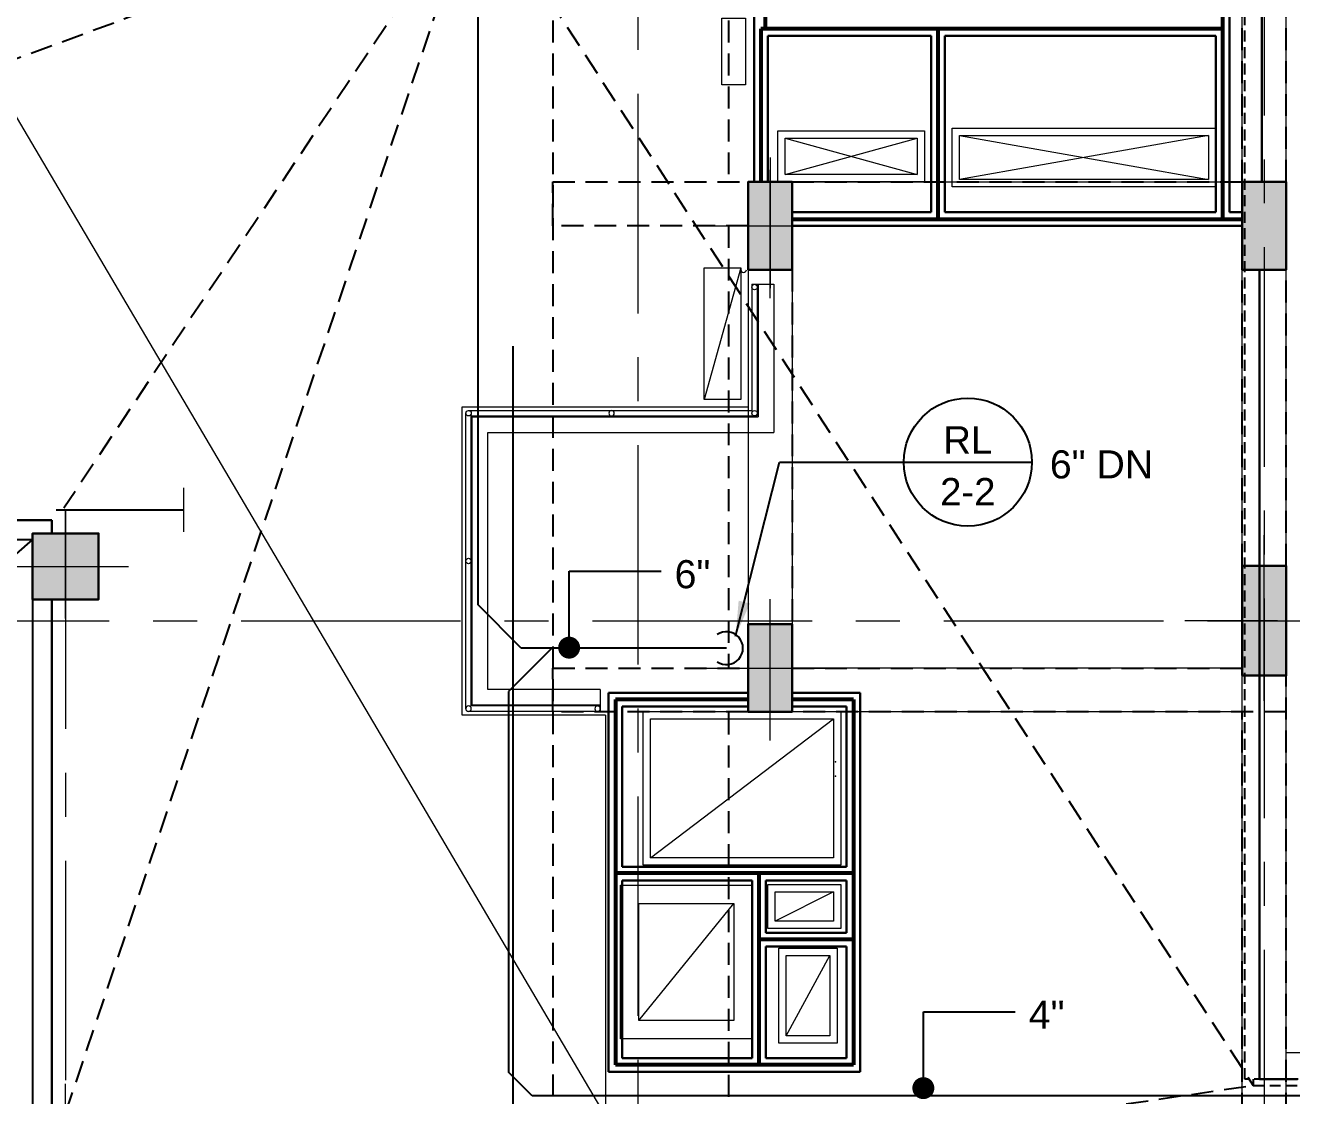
# Model space of a CAD drawing. Header units: inches. Extents: x -26575 to -19632, y -3216 to 2257.
# Drawn here: x -23559.5 to -23213.5, y 537.4 to 829.9 of the extents above; entities that cross this region are included whole.
import ezdxf
from ezdxf.enums import TextEntityAlignment as Align

# ---------------------------------------------------------------- set-up
doc = ezdxf.new("R2010")
doc.units = ezdxf.units.IN
doc.header["$LTSCALE"] = 48
doc.header["$MEASUREMENT"] = 0
doc.linetypes.add('A114$0$CENTER', pattern=[2, 1.25, -0.25, 0.25, -0.25])
doc.linetypes.add('NB_15th_PH Roof_plan$0$HIDDEN2', pattern=[0.1875, 0.125, -0.0625])
for name, color, linetype in [('A114$0$A-ANNO-PATT-13-14', 8, 'Continuous'), ('A114$0$A-COLS-COLS13-14', 8, 'Continuous'), ('A114$0$A-FLOR-HRAL', 8, 'Continuous'), ('A114$0$A-FLOR-LEVL', 8, 'Continuous'), ('A114$0$A-FLOR-OPN-TO-BELOW', 8, 'Continuous'), ('A114$0$A-FLOR-SLAB', 8, 'Continuous'), ('A114$0$A-GRID-COLS', 8, 'Continuous'), ('A114$0$A-GRID-GRD13-14', 8, 'Continuous'), ('A114$0$A-GRID-GRDP0-15', 8, 'Continuous'), ('A114$0$A-HVAC-RDFF', 8, 'Continuous'), ('A114$0$A-WALL-FIRE', 8, 'Continuous'), ('A114$0$A-WALL-FULL-EXTR', 8, 'Continuous'), ('A114$0$A-WALL-FULL-INTR', 8, 'Continuous'), ('A114$0$M-HVAC', 8, 'Continuous'), ('A114$0$S-BEAM', 8, 'Continuous'), ('A114$0$S-BEAM-BELOW', 8, 'Continuous'), ('NB_15th_PH Roof_plan$0$STCBEAMS', 1, 'NB_15th_PH Roof_plan$0$HIDDEN2'), ('NB_15th_PH Roof_plan$0$STCCOLS2', 1, 'NB_15th_PH Roof_plan$0$HIDDEN2'), ('NB_15th_PH Roof_plan$0$STFIN1', 1, 'NB_15th_PH Roof_plan$0$HIDDEN2'), ('NB_15th_PH Roof_plan$0$STFLOPNGS', 1, 'NB_15th_PH Roof_plan$0$HIDDEN2'), ('NB_15th_PH Roof_plan$0$STPTREINF', 1, 'NB_15th_PH Roof_plan$0$HIDDEN2'), ('NB_15th_PH Roof_plan$0$STRFDRAIN', 1, 'NB_15th_PH Roof_plan$0$HIDDEN2'), ('P-Anno-Text', 6, 'Continuous'), ('P-Anno-Text @ 96', 6, 'Continuous'), ('P-ANNOBJ', 6, 'Continuous'), ('P-Pipe-Ftng', 122, 'Continuous'), ('P-Strm-Pipe', 13, 'Continuous'), ('P-Text', 6, 'Continuous'), ('XREF', 7, 'Continuous')]:
    doc.layers.add(name, color=color, linetype=linetype)
doc.styles.add('M08', font='arial.ttf', dxfattribs={"height": 7.68})
doc.styles.add('MAMEP ANNO', font='arial.ttf', dxfattribs={"height": 0.078125})
doc.styles.add('NB_15th_PH Roof_plan$0$ROMANS', font='romans.shx', dxfattribs={"width": 0.8})
doc.styles.get("Standard").update_dxf_attribs({"font": 'simplex.shx'})
doc.dimstyles.new('NB_15th_PH Roof_plan$0$tce_96', dxfattribs={"dimscale": 96, "dimtxt": 0.09375, "dimasz": 0.075, "dimexe": 0.075, "dimexo": 0.0625, "dimgap": 0.03125, "dimtad": 1, "dimdec": 3, "dimzin": 3, "dimdsep": 46, "dimlunit": 4, "dimtxsty": 'NB_15th_PH Roof_plan$0$ROMANS', "dimblk": 'NB_15th_PH Roof_plan$0$_ArchTick', "dimcen": 0, "dimdle": 0.075, "dimclrd": 3, "dimclre": 3, "dimclrt": 10, "dimadec": 0, "dimazin": 1, "dimtfac": 1, "dimtdec": 3, "dimtmove": 0, "dimatfit": 3, "dimldrblk": 'NB_15th_PH Roof_plan$0$_ArchTick', "dimfxl": 1, "dimtolj": 1, "dimtzin": 3, "dimlwd": -1, "dimlwe": -1, "dimarcsym": 0})
doc.dimstyles.new('STANDARD$7', dxfattribs={"dimtxt": 0.18, "dimasz": 0.125, "dimexe": 0.18, "dimexo": 0.06, "dimgap": 0.09, "dimtad": 0, "dimtih": 1, "dimtoh": 1, "dimdec": 4, "dimzin": 0, "dimdsep": 46, "dimtxsty": 'Standard', "dimcen": 0.09, "dimadec": 0, "dimazin": 0, "dimtfac": 1, "dimtdec": 4, "dimtofl": 0, "dimtmove": 0, "dimatfit": 3, "dimfxl": 1, "dimtolj": 1, "dimtzin": 0, "dimarcsym": 0})

# ---------------------------------------------------------------- blocks, each defined once
blk = doc.blocks.new('A114')
at = {"layer": 'A114$0$A-ANNO-PATT-13-14', "lineweight": 30}
for points in [[(-23362.03, 787.09), (-23350.03, 787.09), (-23362.03, 763.09), (-23350.03, 763.09)], [(-23227.01, 787.09), (-23215.01, 787.09), (-23227.01, 763.09), (-23215.01, 763.09)], [(-23362.01, 666.22, 0), (-23350.01, 666.22, 0), (-23362.01, 642.22, 0), (-23350.01, 642.22, 0)]]:
    blk.add_solid(points, dxfattribs=at)
at = {"layer": 'A114$0$A-ANNO-PATT-13-14', "lineweight": 0, "extrusion": (-2.28763e-22, -1.11411e-09, -1)}
blk.add_solid([(23539.5, 673, 0), (23539.5, 691, 0), (23557.5, 673, 0), (23557.5, 691, 0)], dxfattribs=at)
at = {"layer": 'A114$0$A-ANNO-PATT-13-14', "lineweight": 30, "extrusion": (0, 0, -1)}
blk.add_solid([(23227.01, 682.15), (23215.01, 682.15), (23227.01, 652.15), (23215.01, 652.15)], dxfattribs=at)
at = {"layer": 'A114$0$A-COLS-COLS13-14', "lineweight": 13}
for p, q in [((-23356.03, 793.72), (-23356.03, 758.05)), ((-23367.48, 775.09), (-23344.52, 775.09))]:
    blk.add_line(p, q, dxfattribs=at)
at = {"layer": 'A114$0$A-COLS-COLS13-14', "lineweight": 0}
for p, q in [((-23356.03, 755.34), (-23356.03, 790.34)), ((-23374.38, 775.09), (-23339.38, 775.09)), ((-23548.5, 667.76, 0), (-23548.5, 697.58, 0)), ((-23221.01, 645.27), (-23221.01, 690.52)), ((-23562.45, 682, 0), (-23531.3, 682, 0)), ((-23356.01, 634.47, 0), (-23356.01, 673.06, 0)), ((-23233.68, 667.15), (-23206.15, 667.15)), ((-23374.36, 654.22, 0), (-23339.36, 654.22, 0)), ((-23548.5, 515.47, 0), (-23548.5, 540.62, 0))]:
    blk.add_line(p, q, dxfattribs=at)
at = {"layer": 'A114$0$A-COLS-COLS13-14', "lineweight": 30}
for points in [[(-23350.03, 763.09), (-23362.03, 763.09), (-23362.03, 787.09), (-23350.03, 787.09)], [(-23227.01, 763.09, 0), (-23227.01, 787.09, 0), (-23215.01, 787.09, 0), (-23215.01, 763.09, 0)], [(-23557.5, 673, 0), (-23557.5, 691, 0), (-23539.5, 691, 0), (-23539.5, 673, 0)], [(-23215.01, 682.15), (-23227.01, 682.15), (-23227.01, 652.15), (-23215.01, 652.15)], [(-23362.01, 642.22), (-23362.01, 666.22), (-23350.01, 666.22), (-23350.01, 642.22)]]:
    blk.add_3dface(points, dxfattribs=at)
at = {"layer": 'A114$0$A-FLOR-HRAL', "lineweight": 0}
for p, q in [((-23361.01, 759.09), (-23355.01, 759.09)), ((-23361.01, 759.09), (-23361.01, 758.34)), ((-23359.51, 759.09), (-23359.51, 758.34)), ((-23359.26, 759.09), (-23359.26, 722.87)), ((-23355.01, 759.09), (-23355.01, 718.62)), ((-23360.27, 723.12), (-23359.51, 723.12)), ((-23359.51, 723.87), (-23359.51, 723.12)), ((-23437.41, 722.87), (-23359.26, 722.87)), ((-23437.41, 644.12), (-23437.41, 722.87)), ((-23433.16, 648.37), (-23433.16, 718.62)), ((-23433.16, 718.62), (-23355.01, 718.62)), ((-23402.41, 648.37), (-23433.16, 648.37)), ((-23402.41, 648.37), (-23402.41, 642.37)), ((-23402.41, 644.12), (-23437.41, 644.12)), ((-23403.16, 643.87), (-23402.41, 643.87)), ((-23402.41, 642.37), (-23403.16, 642.37))]:
    blk.add_line(p, q, dxfattribs=at)
at = {"layer": 'A114$0$A-FLOR-HRAL', "lineweight": 13}
for p, q in [((-23361.01, 758.34), (-23361.01, 724.62)), ((-23359.51, 758.34), (-23359.51, 723.87)), ((-23439.16, 643.12), (-23439.16, 723.87)), ((-23438.41, 724.62), (-23361.01, 724.62)), ((-23437.66, 643.87), (-23437.66, 723.12)), ((-23437.66, 723.12), (-23360.27, 723.12)), ((-23403.16, 643.87), (-23437.66, 643.87)), ((-23403.16, 642.37), (-23438.41, 642.37))]:
    blk.add_line(p, q, dxfattribs=at)
at = {"layer": 'A114$0$A-FLOR-HRAL', "lineweight": 0, "extrusion": (0, 0, -1)}
blk.add_circle((23399.34, 723.87), 0.75, dxfattribs=at)
at = {"layer": 'A114$0$A-FLOR-HRAL', "lineweight": 0}
blk.add_circle((-23438.41, 683.49), 0.75, dxfattribs=at)
for centre, start, end in [((-23363.26, 763.09), 180, 0), ((-23438.41, 643.12), 270.1026, 180), ((-23403.16, 643.12), 90.1022, 270)]:
    blk.add_arc(centre, 0.75, start, end, dxfattribs=at)
at = {"layer": 'A114$0$A-FLOR-HRAL', "lineweight": 13, "extrusion": (0, 0, -1)}
for centre, start, end in [((23360.26, 758.34), 0, 180), ((23438.41, 723.87), 0, 90), ((23360.26, 723.87), 180, 270.112)]:
    blk.add_arc(centre, 0.75, start, end, dxfattribs=at)
at = {"layer": 'A114$0$A-FLOR-HRAL', "lineweight": 0, "extrusion": (0, 0, -1)}
for centre, start, end in [((23360.26, 758.34), 180, 0), ((23438.41, 723.87), 90, 0), ((23360.26, 723.87), 270.112, 180)]:
    blk.add_arc(centre, 0.75, start, end, dxfattribs=at)
at = {"layer": 'A114$0$A-FLOR-HRAL', "lineweight": 13}
for centre, start, end in [((-23403.16, 643.12), 270, 90.1022), ((-23438.41, 643.12), 180, 270.1026)]:
    blk.add_arc(centre, 0.75, start, end, dxfattribs=at)
at = {"layer": 'A114$0$A-FLOR-LEVL', "lineweight": 0}
for p in [(-23338.11, 628.56), (-23338.11, 624.68)]:
    blk.add_point(p, dxfattribs=at)
at = {"layer": 'A114$0$A-FLOR-OPN-TO-BELOW', "lineweight": 0}
blk.add_line((-23719.45, 1071.77), (-23402.37, 534.05), dxfattribs=at)
at = {"layer": 'A114$0$A-FLOR-SLAB', "lineweight": 13}
for p, q in [((-23362.01, 763.09), (-23362.01, 725.62)), ((-23440.16, 725.62), (-23362.01, 725.62)), ((-23401.03, 641.37), (-23440.16, 641.37)), ((-23401.03, 641.37), (-23401.03, 534.05))]:
    blk.add_line(p, q, dxfattribs=at)
at = {"layer": 'A114$0$A-FLOR-SLAB', "lineweight": 0}
for points in [[(-23353.87, 801.07), (-23313.87, 801.07), (-23313.87, 787.07), (-23353.87, 787.07)], [(-23306.28, 801.77), (-23234.28, 801.77), (-23234.28, 785.77), (-23306.28, 785.77)], [(-23336.66, 600.39), (-23390.66, 600.39), (-23390.66, 642.39), (-23336.66, 642.39)], [(-23396.91, 594.89), (-23360.91, 594.89), (-23360.91, 552.89), (-23396.91, 552.89)], [(-23356.66, 595.05), (-23336.66, 595.05), (-23336.66, 583.05), (-23356.66, 583.05)], [(-23353.66, 577.68), (-23337.66, 577.68), (-23337.66, 551.68), (-23353.66, 551.68)]]:
    blk.add_3dface(points, dxfattribs=at)
at = {"layer": 'A114$0$A-GRID-COLS', "lineweight": 0}
blk.add_line((-23217.41, 667.16), (-23242.71, 667.16), dxfattribs=at)
at = {"layer": 'A114$0$A-GRID-GRD13-14', "linetype": 'A114$0$CENTER', "lineweight": 0}
blk.add_line((-23548.5, 697.58, 0), (-23548.5, 217, 0), dxfattribs=at)
at = {"layer": 'A114$0$A-GRID-GRDP0-15', "linetype": 'A114$0$CENTER', "lineweight": 0}
for p, q in [((-23392.03, 367.16), (-23392.03, 2113.24)), ((-23221.02, 2113.24), (-23221.02, -676.91)), ((-23884.56, 667.16), (-20368.73, 667.16))]:
    blk.add_line(p, q, dxfattribs=at)
at = {"layer": 'A114$0$A-HVAC-RDFF', "lineweight": 0}
for p, q in [((-23304.28, 799.77), (-23236.28, 787.77)), ((-23236.28, 799.77), (-23304.28, 787.77)), ((-23351.87, 789.07), (-23315.87, 799.07)), ((-23351.87, 799.07), (-23315.87, 789.07)), ((-23364.01, 763.62), (-23374.01, 727.62)), ((-23388.66, 602.39), (-23338.66, 640.39)), ((-23338.66, 593.05), (-23354.66, 585.05)), ((-23391.91, 557.89), (-23365.91, 589.89)), ((-23351.66, 553.68), (-23339.66, 575.68))]:
    blk.add_line(p, q, dxfattribs=at)
at = {"layer": 'A114$0$A-HVAC-RDFF', "lineweight": 13}
for points in [[(-23304.28, 799.77), (-23236.28, 799.77), (-23236.28, 787.77), (-23304.28, 787.77)], [(-23351.87, 799.07), (-23315.87, 799.07), (-23315.87, 789.07), (-23351.87, 789.07)], [(-23374.01, 763.62), (-23364.01, 763.62), (-23364.01, 727.62), (-23374.01, 727.62)], [(-23338.66, 602.39), (-23388.66, 602.39), (-23388.66, 640.39), (-23338.66, 640.39)], [(-23354.66, 593.05), (-23338.66, 593.05), (-23338.66, 585.05), (-23354.66, 585.05)], [(-23391.91, 589.89), (-23365.91, 589.89), (-23365.91, 557.89), (-23391.91, 557.89)], [(-23351.66, 575.68), (-23339.66, 575.68), (-23339.66, 553.68), (-23351.66, 553.68)]]:
    blk.add_3dface(points, dxfattribs=at)
at = {"layer": 'A114$0$A-WALL-FIRE', "lineweight": 53}
for p, q in [((-23357.34, 1032.85), (-23357.34, 828.94)), ((-23232.4, 1009.15), (-23232.4, 776.92)), ((-23232.4, 828.94), (-23358.52, 828.94)), ((-23358.52, 828.94), (-23358.52, 787.09)), ((-23310.15, 828.95), (-23310.15, 776.92)), ((-23350.03, 776.92), (-23227.01, 776.92)), ((-23398.28, 645.62), (-23398.28, 545.78)), ((-23362.01, 645.62), (-23398.28, 645.62)), ((-23333.26, 645.62), (-23350.01, 645.62)), ((-23333.26, 645.62), (-23333.26, 545.78)), ((-23333.26, 598.13), (-23398.28, 598.13)), ((-23359.06, 598.13), (-23359.06, 545.78)), ((-23333.26, 580), (-23359.06, 580)), ((-23333.26, 545.78), (-23398.28, 545.78))]:
    blk.add_line(p, q, dxfattribs=at)
at = {"layer": 'A114$0$A-WALL-FULL-EXTR', "lineweight": 30}
for p, q in [((-23552.25, 694.63), (-23882.99, 694.63)), ((-23552.25, 691), (-23552.25, 694.63)), ((-23552.25, 534.05), (-23552.25, 673))]:
    blk.add_line(p, q, dxfattribs=at)
at = {"layer": 'A114$0$A-WALL-FULL-INTR', "lineweight": 30}
for p, q in [((-23360.4, 1091.24), (-23360.4, 787.09)), ((-23230.52, 1009.15), (-23230.52, 778.8)), ((-23221.65, 787.09), (-23221.65, 1009.17)), ((-23356.65, 827.04), (-23312.02, 827.04)), ((-23356.65, 827.04), (-23356.65, 787.09)), ((-23312.02, 827.04), (-23312.02, 778.8)), ((-23308.27, 827.04), (-23308.27, 778.8)), ((-23234.27, 827.04), (-23308.27, 827.04)), ((-23234.27, 827.04), (-23234.27, 778.8)), ((-23312.02, 778.8), (-23350.03, 778.8)), ((-23234.27, 778.8), (-23308.27, 778.8)), ((-23242.52, 778.8), (-23241.27, 778.8)), ((-23230.52, 778.8), (-23227.01, 778.8)), ((-23227.01, 775.04), (-23350.02, 775.05)), ((-23222.27, 541.92), (-23222.27, 763.09)), ((-23400.16, 647.49), (-23400.16, 543.91)), ((-23362.01, 647.49), (-23400.16, 647.49)), ((-23331.39, 647.49), (-23350.01, 647.49)), ((-23331.4, 543.91), (-23331.39, 647.49)), ((-23396.41, 643.74), (-23396.41, 599.91)), ((-23362.01, 643.74), (-23396.41, 643.74)), ((-23335.14, 643.74), (-23350.01, 643.74)), ((-23335.14, 643.74), (-23335.14, 599.91)), ((-23396.41, 599.91), (-23335.14, 599.91)), ((-23396.41, 596.16), (-23361.91, 596.16)), ((-23396.41, 596.16), (-23396.41, 596.16)), ((-23396.41, 596.16), (-23360.91, 596.16)), ((-23396.41, 596.16), (-23396.41, 547.66)), ((-23360.91, 596.16), (-23360.91, 547.66)), ((-23357.16, 596.16), (-23335.14, 596.16)), ((-23357.16, 596.16), (-23357.16, 581.91)), ((-23335.14, 596.16), (-23335.13, 581.91)), ((-23357.16, 581.91), (-23335.14, 581.91)), ((-23357.16, 578.16), (-23335.14, 578.16)), ((-23357.16, 578.16), (-23357.16, 547.66)), ((-23335.13, 578.16), (-23335.13, 547.66)), ((-23360.91, 547.66), (-23396.41, 547.66)), ((-23335.13, 547.66), (-23357.16, 547.66)), ((-23400.16, 543.91), (-23331.4, 543.91)), ((-23222.27, 541.92), (-23211.9, 541.92))]:
    blk.add_line(p, q, dxfattribs=at)
at = {"layer": 'A114$0$M-HVAC', "lineweight": 13}
blk.add_line((-23440.16, 641.37), (-23440.16, 725.62), dxfattribs=at)
at = {"layer": 'A114$0$M-HVAC', "lineweight": 0}
blk.add_3dface([(-23369.19, 831.84), (-23362.74, 831.84), (-23362.74, 813.58), (-23369.19, 813.58)], dxfattribs=at)
at = {"layer": 'A114$0$S-BEAM', "lineweight": 0}
for p, q in [((-23227.01, 542.73), (-23227.01, 1009.16)), ((-23215.02, 541.92), (-23215.02, 1009.16)), ((-23215.02, 549.17), (-22872.02, 549.17)), ((-23227.01, 522.05), (-23227.01, 542.73)), ((-23215.02, 379.16), (-23215.02, 541.92))]:
    blk.add_line(p, q, dxfattribs=at)
at = {"layer": 'A114$0$S-BEAM-BELOW', "lineweight": 0}
for p, q in [((-23350.03, 787.09, 352.97), (-23227.01, 787.09, 352.97)), ((-23350.03, 775.09, 352.97), (-23227.01, 775.09, 352.97)), ((-23362.01, 763.09, 352.97), (-23362.01, 666.22, 352.97)), ((-23350.01, 763.09, 352.97), (-23350.01, 666.22, 352.97)), ((-23227.01, 654.22, 352.97), (-23350.01, 654.22, 352.97)), ((-23227.01, 642.22, 352.97), (-23350.01, 642.22, 352.97))]:
    blk.add_line(p, q, dxfattribs=at)
blk = doc.blocks.new('Symbol-RiserTag-Anno')
at = {"color": 0, "linetype": 'ByBlock'}
blk.add_line((-0.1824, 0), (0.1824, 0), dxfattribs=at)
blk.add_circle((0, 0), 0.1824, dxfattribs=at)
at = {"color": 0, "linetype": 'ByBlock', "style": 'MAMEP ANNO'}
for tag, p in [('SYSTEM', (0, 0.0631)), ('NUMBER', (0, -0.0837))]:
    blk.add_attdef(tag, text='', height=0.0781, dxfattribs=at).set_placement(p, align=Align.MIDDLE)
blk = doc.blocks.new('NB_15th_PH Roof_plan$0$_ArchTick')
at = {"linetype": 'ByBlock', "const_width": 0.15}
blk.add_lwpolyline([(-0.5, -0.5), (0.5, 0.5)], dxfattribs=at)
blk = doc.blocks.new('NB_15th_PH Roof_plan')
at = {"layer": 'NB_15th_PH Roof_plan$0$STCBEAMS', "linetype": 'NB_15th_PH Roof_plan$0$HIDDEN2'}
for p, q in [((-23415.41, 939.16), (-23415.41, 519.55)), ((-23367.41, 939.16), (-23367.41, 787.09)), ((-23227.01, 787.09), (-23227.01, 888.16)), ((-23215.01, 787.09), (-23215.01, 888.16)), ((-23367.41, 775.09), (-23367.41, 654.09)), ((-23362.01, 763.09), (-23350.01, 763.09)), ((-23350.01, 763.09), (-23350.01, 666.22)), ((-23227.01, 682.15), (-23227.01, 763.09)), ((-23215.01, 682.15), (-23215.01, 763.09)), ((-23350.01, 666.22), (-23362.01, 666.22)), ((-23215.01, 379.16), (-23215.01, 652.15)), ((-23367.41, 642.09), (-23367.41, 519.55)), ((-23227.01, 379.16), (-23227.01, 642.09))]:
    blk.add_line(p, q, dxfattribs=at)
at = {"layer": 'NB_15th_PH Roof_plan$0$STCBEAMS', "linetype": 'Continuous'}
blk.add_lwpolyline([(-21414.54, 1096.49), (-23728.15, 1096.49), (-23909.03, 689.38), (-23557.5, 689.38), (-23557.5, 208.02), (-23016.34, 207.99), (-23016.34, 268.11), (-22345.34, 268.07), (-22345.34, 207.95), (-22218.31, 207.94), (-22218.33, 439.25), (-21414.54, 439.13)], close=True, dxfattribs=at)
at = {"layer": 'NB_15th_PH Roof_plan$0$STCBEAMS', "linetype": 'NB_15th_PH Roof_plan$0$HIDDEN2'}
for points in [[(-23362.03, 775.09), (-23415.41, 775.09), (-23415.41, 787.09), (-23362.03, 787.09)], [(-23350.03, 787.09), (-23227.01, 787.09)], [(-23227.01, 775.09), (-23350.03, 775.09)], [(-23362.01, 642.22), (-23415.41, 642.22), (-23415.41, 654.22), (-23362.01, 654.22)], [(-23350.01, 654.22), (-23227.01, 654.22)], [(-23215.01, 642.22), (-23350.01, 642.22)]]:
    blk.add_lwpolyline(points, dxfattribs=at)
at = {"layer": 'NB_15th_PH Roof_plan$0$STCCOLS2'}
for points in [[(-23362.03, 763.09), (-23350.03, 763.09), (-23350.03, 787.09), (-23362.03, 787.09)], [(-23557.5, 673), (-23539.5, 673), (-23539.5, 691), (-23557.5, 691)], [(-23215.01, 652.15), (-23227.01, 652.15), (-23227.01, 682.15), (-23215.01, 682.15)], [(-23362.01, 666.22), (-23350.01, 666.22), (-23350.01, 642.22), (-23362.01, 642.22)]]:
    blk.add_lwpolyline(points, close=True, dxfattribs=at)
at = {"layer": 'NB_15th_PH Roof_plan$0$STCCOLS2', "elevation": 0}
blk.add_lwpolyline([(-23227.01, 787.09), (-23215.01, 787.09), (-23215.01, 763.09), (-23227.01, 763.09)], close=True, dxfattribs=at)
at = {"layer": 'NB_15th_PH Roof_plan$0$STFIN1', "ltscale": 0.5}
for p, q in [((-23226.27, 541.92), (-23226.27, 1016.42)), ((-22860.77, 541.92), (-23226.27, 541.92)), ((-23224.03, 541.92), (-23224.03, 540.17)), ((-23224.03, 540.17), (-22863.03, 540.17))]:
    blk.add_line(p, q, dxfattribs=at)
at = {"layer": 'NB_15th_PH Roof_plan$0$STFLOPNGS'}
blk.add_line((-23557.5, 689.38), (-24094.25, 225.94), dxfattribs=at)
at = {"layer": 'NB_15th_PH Roof_plan$0$STPTREINF', "lineweight": 13, "ltscale": 39.370079}
blk.add_line((-23516.25, 703.49), (-23516.25, 691.49), dxfattribs=at)
at = {"layer": 'NB_15th_PH Roof_plan$0$STRFDRAIN'}
for p, q in [((-23435.94, 867.14), (-23549, 697.88)), ((-23548.5, 532.55, 0), (-23435.94, 867.14)), ((-23435.94, 867.14), (-23224.02, 540.17)), ((-23895.7, 697.88), (-23443.94, 864.25)), ((-23276.51, 532.55, 0), (-23224.02, 540.17))]:
    blk.add_line(p, q, dxfattribs=at)
at = {"layer": 'NB_15th_PH Roof_plan$0$STPTREINF', "lineweight": 13, "ltscale": 39.370079}
for points in [[(-23426.29, 1096.49), (-23426.29, 528.76)], [(-23905.42, 697.49), (-23516.25, 697.49)]]:
    blk.add_leader(points, dimstyle='NB_15th_PH Roof_plan$0$tce_96', override={"dimscale": 1, "dimclrd": 8}, dxfattribs=at)

msp = doc.modelspace()

# ---------------------------------------------------------------- linework, layer by layer
at = {"layer": 'P-Pipe-Ftng'}
msp.add_arc((-23367.94, 659.66), 4.5, 235.3846, 124.6154, dxfattribs=at)
at = {"layer": 'P-Strm-Pipe'}
for p, q in [((-23435.88, 864.22), (-23435.88, 671.55)), ((-23423.99, 659.66), (-23435.88, 671.55)), ((-23415.63, 659.66), (-23427.51, 647.78)), ((-23367.94, 659.66), (-23423.99, 659.66)), ((-23427.51, 647.78), (-23427.51, 543.82)), ((-23421.06, 537.36), (-23427.51, 543.82)), ((-23146.11, 537.36), (-23421.06, 537.36))]:
    msp.add_line(p, q, dxfattribs=at)

# ---------------------------------------------------------------- block references
at = {"layer": 'P-Anno-Text @ 96', "xscale": 96, "yscale": 96, "zscale": 96}
msp.add_blockref('Symbol-RiserTag-Anno', (-23302, 710.5), dxfattribs=at).add_auto_attribs({'SYSTEM': 'RL', 'NUMBER': '2-2'})
at = {"layer": 'XREF'}
for name in ['A114', 'NB_15th_PH Roof_plan']:
    msp.add_blockref(name, (0, 0), dxfattribs=at)

# ---------------------------------------------------------------- texts
at = {"layer": 'P-Anno-Text', "char_height": 7.68, "attachment_point": 1, "style": 'M08'}
for s, insert, width in [('6" DN ', (-23279.59, 713.73), 330.531), ('6" ', (-23382.11, 683.72, 0), 52.0423), ('4" ', (-23285.34, 563.35, 0), 52.0423)]:
    msp.add_mtext(s, dxfattribs=dict(at, insert=insert, width=width))

# ---------------------------------------------------------------- leaders
at = {"layer": 'P-ANNOBJ'}
msp.add_leader([(-23365.43, 662.95), (-23353.43, 710.5), (-23319.51, 710.5)], dimstyle='STANDARD$7', override={"dimscale": 96, "dimasz": 0.1}, dxfattribs=at)
at = {"layer": 'P-Text'}
for points in [[(-23410.92, 659.8, 0), (-23410.92, 680.66, 0), (-23385.82, 680.66, 0)], [(-23314.15, 539.43, 0), (-23314.15, 560.3, 0), (-23289.05, 560.3, 0)]]:
    msp.add_leader(points, dimstyle='STANDARD$7', override={"dimscale": 96, "dimasz": 0.0625, "dimldrblk": 'Dot'}, dxfattribs=at)

doc.saveas('drawing.dxf')
